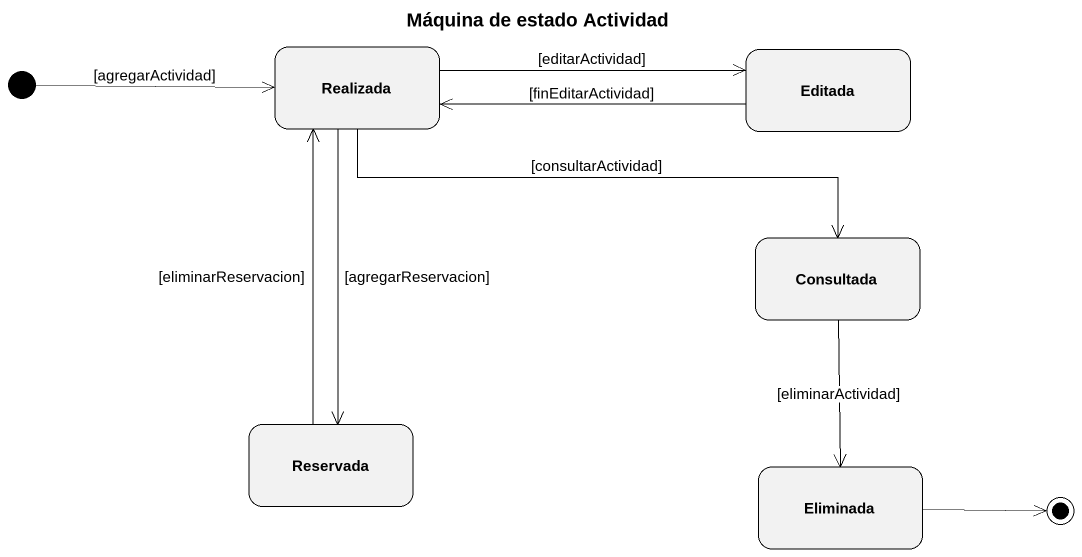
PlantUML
@startuml
title Máquina de estado Actividad
hide empty description
state Realizada
state Editada
state Consultada
state Reservada
state Eliminada
[*] -right-> Realizada : [agregarActividad]
Realizada -right-> Editada : [editarActividad]
Realizada -right-> Consultada : [consultarActividad]
Realizada --> Reservada : [agregarReservacion]
Editada -left-> Realizada : [finEditarActividad]
Consultada --> Eliminada : [eliminarActividad]
Reservada -up-> Realizada : [eliminarReservacion]
Eliminada -right-> [*]
@enduml
